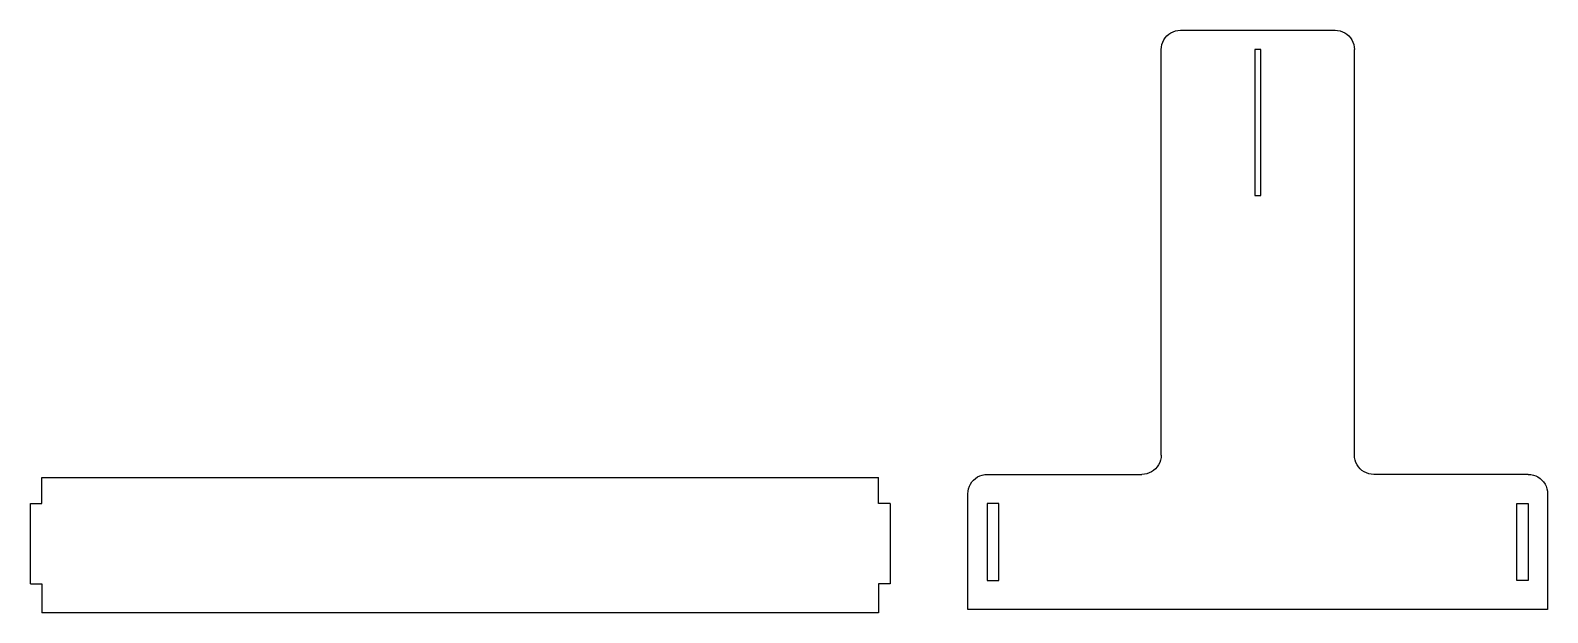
# Model space of a CAD drawing. Extents: x -158 to 627, y -33 to 268.
import ezdxf

# ---------------------------------------------------------------- set-up
doc = ezdxf.new("R2010")
doc.units = 0
doc.layers.get('0').update_dxf_attribs({"linetype": 'CONTINUOUS'})

msp = doc.modelspace()

# ---------------------------------------------------------------- linework, layer by layer
for p, q in [((431.32, 266.36), (432.41, 267.09)), ((432.41, 267.09), (433.58, 267.66)), ((433.58, 267.66), (434.82, 268.09)), ((434.82, 268.09), (436.1, 268.34)), ((436.1, 268.34), (437.41, 268.43)), ((437.41, 268.43), (517.41, 268.43)), ((517.41, 268.43), (518.71, 268.34)), ((518.71, 268.34), (520, 268.09)), ((520, 268.09), (521.24, 267.66)), ((521.24, 267.66), (522.41, 267.09)), ((522.41, 267.09), (523.5, 266.36)), ((427.41, 258.43), (427.49, 259.73)), ((427.49, 259.73), (427.75, 261.01)), ((427.75, 261.01), (428.17, 262.25)), ((428.17, 262.25), (428.75, 263.43)), ((428.75, 263.43), (429.47, 264.51)), ((429.47, 264.51), (430.34, 265.5)), ((430.34, 265.5), (431.32, 266.36)), ((523.5, 266.36), (524.48, 265.5)), ((524.48, 265.5), (525.34, 264.51)), ((525.34, 264.51), (526.07, 263.43)), ((526.07, 263.43), (526.65, 262.25)), ((526.65, 262.25), (527.07, 261.01)), ((527.07, 261.01), (527.32, 259.73)), ((527.32, 259.73), (527.41, 258.43)), ((427.41, 48.42), (427.41, 258.43)), ((475.91, 258.43), (475.91, 182.93)), ((478.91, 258.43), (475.91, 258.43)), ((478.91, 182.93), (478.91, 258.43)), ((527.41, 48.42), (527.41, 258.43)), ((475.91, 182.93), (478.91, 182.93)), ((427.32, 47.12), (427.07, 45.84)), ((427.41, 48.42), (427.32, 47.12)), ((527.49, 47.12), (527.41, 48.42)), ((527.75, 45.84), (527.49, 47.12)), ((422.41, 39.76), (421.23, 39.18)), ((423.49, 40.49), (422.41, 39.76)), ((424.48, 41.35), (423.49, 40.49)), ((425.34, 42.34), (424.48, 41.35)), ((426.07, 43.42), (425.34, 42.34)), ((426.65, 44.6), (426.07, 43.42)), ((427.07, 45.84), (426.65, 44.6)), ((528.17, 44.6), (527.75, 45.84)), ((528.75, 43.42), (528.17, 44.6)), ((529.47, 42.34), (528.75, 43.42)), ((530.34, 41.35), (529.47, 42.34)), ((531.32, 40.49), (530.34, 41.35)), ((532.41, 39.76), (531.32, 40.49)), ((533.58, 39.18), (532.41, 39.76)), ((-151.85, 23.42), (-151.85, 36.78)), ((-151.85, 36.78), (281.16, 36.78)), ((281.16, 23.42), (281.16, 36.78)), ((327.75, 31.01), (328.17, 32.25)), ((328.17, 32.25), (328.75, 33.42)), ((328.75, 33.42), (329.47, 34.51)), ((329.47, 34.51), (330.34, 35.49)), ((330.34, 35.49), (331.32, 36.36)), ((331.32, 36.36), (332.41, 37.08)), ((332.41, 37.08), (333.58, 37.66)), ((333.58, 37.66), (334.82, 38.08)), ((334.82, 38.08), (336.1, 38.34)), ((336.1, 38.34), (337.41, 38.42)), ((337.41, 38.42), (417.41, 38.42)), ((418.71, 38.51), (417.41, 38.42)), ((420, 38.76), (418.71, 38.51)), ((421.23, 39.18), (420, 38.76)), ((534.82, 38.76), (533.58, 39.18)), ((536.1, 38.51), (534.82, 38.76)), ((537.41, 38.42), (536.1, 38.51)), ((617.41, 38.42), (537.41, 38.42)), ((617.41, 38.42), (618.71, 38.34)), ((618.71, 38.34), (620, 38.08)), ((620, 38.08), (621.24, 37.66)), ((621.24, 37.66), (622.41, 37.08)), ((622.41, 37.08), (623.5, 36.36)), ((623.5, 36.36), (624.48, 35.49)), ((624.48, 35.49), (625.34, 34.51)), ((625.34, 34.51), (626.07, 33.42)), ((626.07, 33.42), (626.65, 32.25)), ((626.65, 32.25), (627.07, 31.01)), ((327.41, 28.42), (327.49, 29.73)), ((327.41, -31.58), (327.41, 28.42)), ((327.49, 29.73), (327.75, 31.01)), ((627.07, 31.01), (627.32, 29.73)), ((627.32, 29.73), (627.41, 28.42)), ((627.41, 28.42), (627.41, -31.58)), ((-157.85, -18.22), (-157.85, 23.42)), ((-157.85, 23.42), (-151.85, 23.42)), ((287.16, 23.42), (281.16, 23.42)), ((287.16, 23.42), (287.16, -18.22)), ((343.41, 23.42), (337.41, 23.42)), ((337.41, 23.42), (337.41, -16.58)), ((343.41, -16.58), (343.41, 23.42)), ((611.41, -16.58), (611.41, 23.42)), ((611.41, 23.42), (617.41, 23.42)), ((617.41, 23.42), (617.41, -16.58)), ((-157.85, -18.22), (-151.85, -18.22)), ((-151.85, -18.22), (-151.85, -33.22)), ((281.16, -18.22), (281.16, -33.22)), ((287.16, -18.22), (281.16, -18.22)), ((337.41, -16.58), (343.41, -16.58)), ((617.41, -16.58), (611.41, -16.58)), ((281.16, -33.22), (-151.85, -33.22)), ((627.41, -31.58), (327.41, -31.58))]:
    msp.add_line(p, q)

doc.saveas('drawing.dxf')
